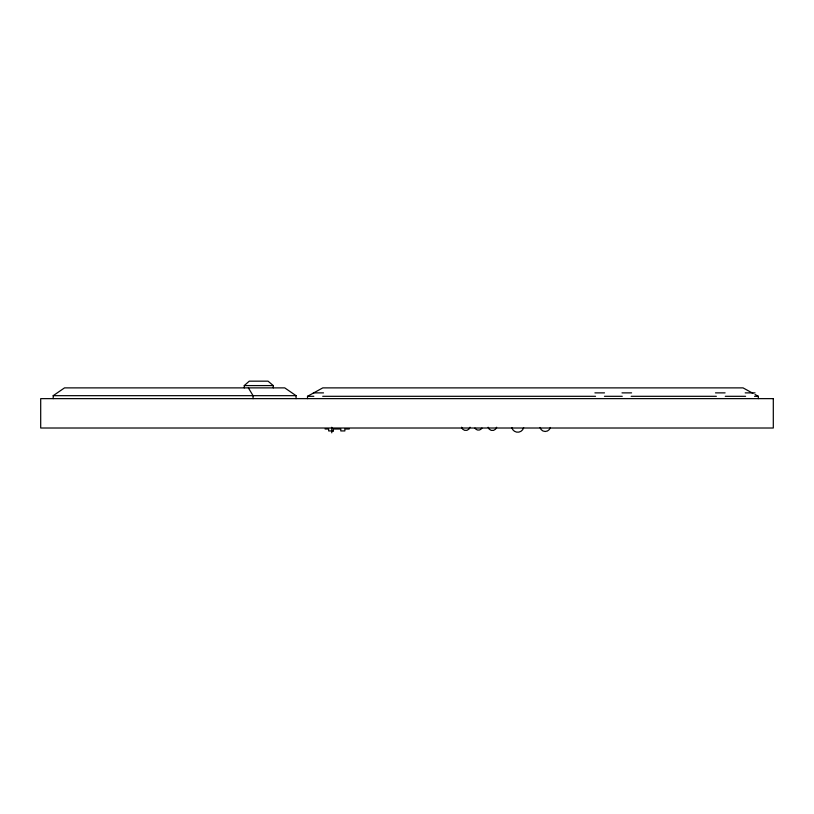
<?xml version="1.0" encoding="UTF-8"?>
<svg xmlns="http://www.w3.org/2000/svg" width="814" height="814" viewBox="0 0 814 814"><rect width="100%" height="100%" fill="white"/><g stroke="black" fill="none" stroke-linecap="round" stroke-linejoin="round"><path stroke-width="1.22" d="M244.281 387.881L244.281 385.582L249.247 381.166L268.06 381.166L273.27 385.582L273.27 387.881M53.195 398.636L53.195 395.675L64.52 387.881L284.747 387.881L296.072 395.675L296.072 398.636M307.509 398.636L307.509 396.306L322.782 387.881L743.06 387.881L752.879 393.294M244.281 385.582L273.27 385.582M313.38 392.877L323.524 392.877M594.912 392.877L604.507 392.877M621.998 392.877L631.593 392.877M715.496 392.877L725.101 392.877M745.207 392.877L755.046 392.877M53.195 395.675L296.072 395.675M307.509 396.306L313.838 396.306M322.71 396.306L595.553 396.306M604.456 396.306L622.252 396.306M631.155 396.306L716.361 396.306M725.264 396.306L745.614 396.306M754.517 396.306L758.333 396.306L758.333 398.636M325.071 428.998L328.653 428.998L328.653 430.932L333.496 430.932M349.287 428.998L344.871 428.998L344.871 430.932L340.791 430.932L340.791 428.998L333.262 428.998L333.262 430.932M755.056 394.505L758.333 396.306M248.372 387.881L253.062 395.675L253.062 398.636M331.766 427.269L331.766 432.834M470.024 427.228A4.396 4.396 0 0 1 461.538 427.228M496.662 427.238A4.416 4.416 0 0 1 488.125 427.238M481.939 428.103A4.029 4.029 0 0 1 474.959 428.103M523.656 427.676A6.115 6.115 0 0 1 511.833 427.676M550.406 427.482A5.372 5.372 0 0 1 540.018 427.482M773.3 398.636L40.7 398.636L40.7 428.011L773.3 428.011L773.3 398.636"/></g></svg>
